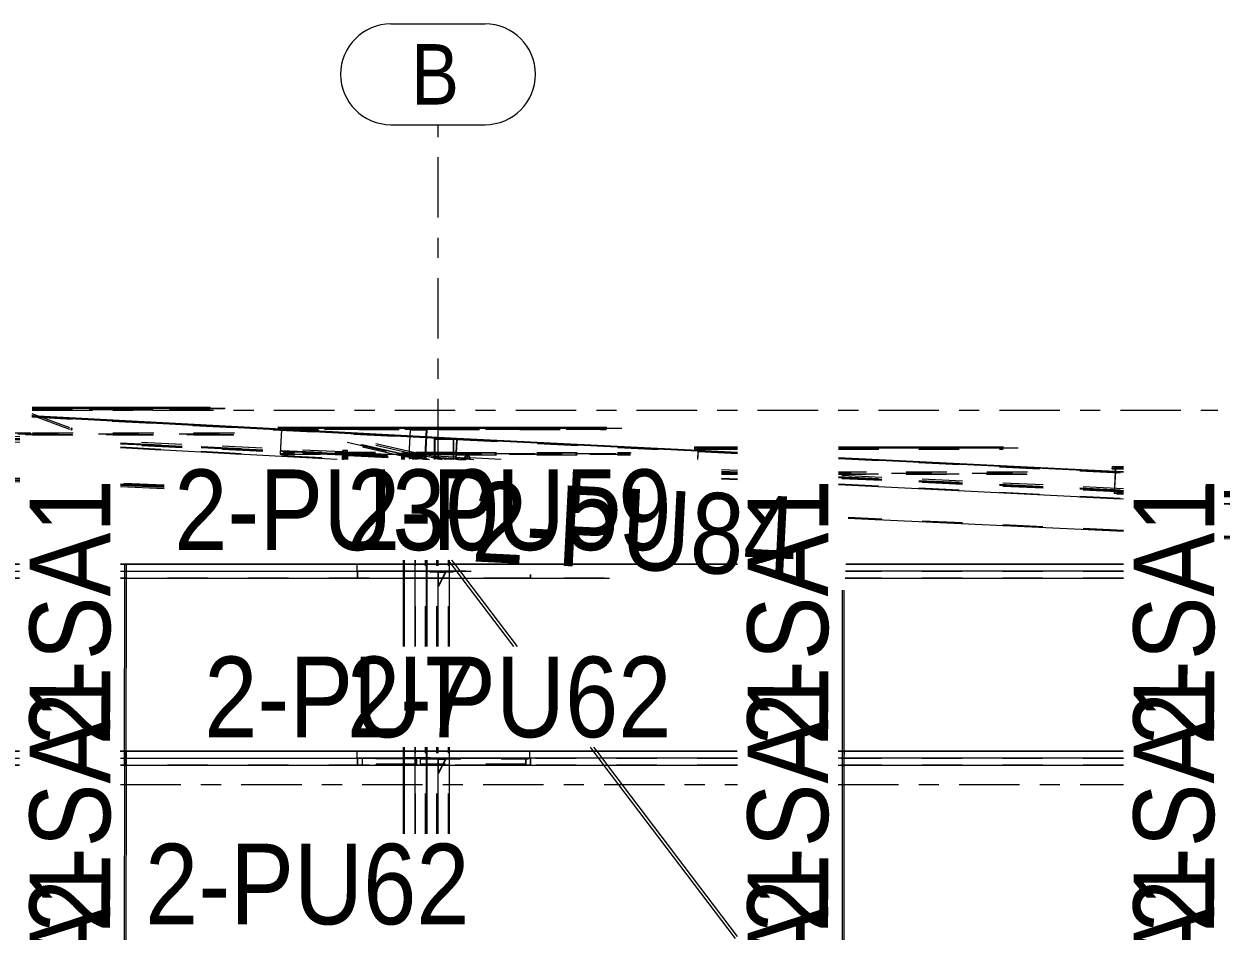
# Model space of a CAD drawing. Header units: millimetres. Extents: x -72 to 1100, y -472 to 348.
# Drawn here: x 29.5 to 88.9, y 57.2 to 102.2 of the extents above; entities that cross this region are included whole.
import ezdxf

# ---------------------------------------------------------------- set-up
doc = ezdxf.new("R2010")
doc.units = ezdxf.units.MM
for name, pattern in [('XKITLINE00', [0]), ('XKITLINE02', [4, 2, -2]), ('XKITLINE03', [6, 3, -1, 1, -1])]:
    doc.linetypes.add(name, pattern=pattern)
for name, color, linetype, lineweight in [('Part', 2, 'Continuous', 0), ('PartMark', 7, 'Continuous', 0), ('S-grid', 1, 'Continuous', 0)]:
    doc.layers.add(name, color=color, linetype=linetype, lineweight=lineweight)
doc.styles.add('ARIAL', font='ARIAL.TTF')

# ---------------------------------------------------------------- blocks, each defined once
blk = doc.blocks.new('*A4')
at = {"layer": 'S-grid', "color": 1, "linetype": 'XKITLINE03', "lineweight": 0}
blk.add_line((29.926, 83.036), (88.766, 83.036), dxfattribs=at)
blk = doc.blocks.new('*A5')
at = {"layer": 'S-grid', "color": 1, "linetype": 'XKITLINE03', "lineweight": 0}
for p, q in [((34.307, 64.464), (64.926, 64.464)), ((69.926, 64.464), (84.079, 64.464))]:
    blk.add_line(p, q, dxfattribs=at)
blk = doc.blocks.new('*A118')
at = {"layer": 'Part', "color": 2, "linetype": 'XKITLINE00', "lineweight": 0}
for p, q in [((50.956, 80.593), (51.009, 81.595)), ((51.002, 81.476), (50.956, 80.593)), ((62.965, 81.029), (51.001, 81.628)), ((51.009, 81.595), (51.001, 81.628)), ((64.934, 80.897), (51.009, 81.595)), ((64.934, 80.93), (63.318, 81.011)), ((83.674, 79.991), (69.934, 80.679)), ((84.086, 79.937), (69.934, 80.646)), ((64.933, 79.58), (64.136, 79.619)), ((84.086, 79.97), (83.967, 79.976)), ((84.085, 78.62), (69.933, 79.329)), ((107.362, 78.771), (106.074, 78.835)), ((107.362, 78.804), (106.076, 78.868)), ((108.467, 78.749), (108.291, 78.757)), ((108.475, 78.715), (108.291, 78.724)), ((108.475, 78.715), (108.406, 77.401)), ((108.467, 78.749), (108.475, 78.715)), ((89.884, 78.329), (89.085, 78.369)), ((107.359, 77.454), (105.985, 77.522)), ((108.406, 77.401), (107.663, 77.438))]:
    blk.add_line(p, q, dxfattribs=at)
at = {"layer": 'Part', "color": 7, "linetype": 'XKITLINE02', "lineweight": 0}
for p, q in [((51.001, 81.628), (51.001, 81.614)), ((51.001, 81.614), (64.934, 80.916)), ((51.001, 81.614), (51.008, 81.582)), ((51.008, 81.582), (51.002, 81.476)), ((51.008, 81.582), (64.934, 80.884)), ((63.318, 81.011), (62.965, 81.029)), ((69.934, 80.665), (84.086, 79.956)), ((69.934, 80.633), (84.086, 79.924)), ((64.136, 79.667), (64.933, 79.627)), ((64.136, 79.653), (64.933, 79.613)), ((64.136, 79.635), (64.933, 79.595)), ((83.967, 79.976), (83.674, 79.991)), ((69.933, 79.376), (84.085, 78.667)), ((69.933, 79.362), (84.085, 78.653)), ((69.933, 79.345), (84.085, 78.635)), ((89.085, 78.417), (89.887, 78.376)), ((106.073, 78.823), (108.474, 78.702)), ((106.075, 78.854), (108.467, 78.734)), ((108.291, 78.757), (107.362, 78.804)), ((108.291, 78.724), (107.362, 78.771)), ((108.406, 77.417), (108.474, 78.702)), ((108.467, 78.734), (108.467, 78.749)), ((108.474, 78.702), (108.467, 78.734)), ((89.085, 78.402), (89.886, 78.362)), ((89.085, 78.385), (89.885, 78.345)), ((105.986, 77.538), (108.406, 77.417)), ((105.987, 77.555), (108.398, 77.435)), ((105.988, 77.57), (108.399, 77.449)), ((107.663, 77.438), (107.359, 77.454)), ((108.398, 77.435), (108.399, 77.449)), ((108.406, 77.401), (108.398, 77.435)), ((108.399, 77.449), (108.406, 77.417)), ((108.406, 77.401), (108.406, 77.401))]:
    blk.add_line(p, q, dxfattribs=at)
blk = doc.blocks.new('*A119')
at = {"layer": 'Part', "color": 7, "linetype": 'XKITLINE02', "lineweight": 0}
for p, q in [((46.049, 75.393), (46.049, 75.036)), ((46.052, 75.393), (46.049, 75.393)), ((51.708, 75.036), (46.049, 75.036)), ((46.05, 75.38), (46.052, 75.38)), ((46.052, 75.38), (46.05, 75.38)), ((46.082, 75.049), (46.05, 75.049)), ((46.082, 75.036), (46.082, 74.704)), ((84.081, 75.036), (70.287, 75.036)), ((84.081, 75.393), (70.305, 75.393)), ((84.081, 75.38), (70.305, 75.38)), ((46.082, 74.704), (46.08, 74.704)), ((46.08, 74.704), (46.08, 74.691)), ((58.322, 74.704), (46.08, 74.704)), ((46.08, 74.691), (46.082, 74.691)), ((46.082, 74.691), (46.08, 74.691)), ((84.08, 74.704), (70.271, 74.704))]:
    blk.add_line(p, q, dxfattribs=at)
at = {"layer": 'Part', "color": 2, "linetype": 'XKITLINE00', "lineweight": 0}
for p, q in [((46.05, 75.049), (46.05, 75.38)), ((46.052, 75.38), (46.052, 75.393)), ((64.928, 75.393), (46.052, 75.393)), ((64.928, 75.38), (46.052, 75.38)), ((46.082, 74.691), (46.082, 75.049)), ((51.451, 75.049), (46.082, 75.049)), ((84.081, 75.049), (70.288, 75.049)), ((84.081, 75.393), (70.305, 75.393)), ((84.081, 75.38), (70.305, 75.38)), ((58.578, 74.691), (46.082, 74.691)), ((84.08, 74.691), (70.27, 74.691))]:
    blk.add_line(p, q, dxfattribs=at)
blk = doc.blocks.new('*A120')
at = {"layer": 'Part', "color": 7, "linetype": 'XKITLINE02', "lineweight": 0}
for p, q in [((51.637, 80.666), (51.634, 80.603)), ((51.634, 80.603), (51.636, 80.593)), ((51.634, 80.603), (51.84, 80.593)), ((51.654, 80.593), (51.637, 80.666)), ((53.2, 80.593), (51.637, 80.666)), ((64.933, 80.04), (64.136, 80.078)), ((64.136, 80.014), (64.933, 79.976)), ((64.933, 79.941), (64.136, 79.978)), ((64.136, 79.966), (64.933, 79.929)), ((64.933, 79.924), (64.136, 79.962)), ((64.933, 79.877), (64.136, 79.914)), ((84.085, 79.138), (69.933, 79.805)), ((69.933, 79.741), (84.085, 79.074)), ((84.085, 79.039), (69.933, 79.705)), ((69.933, 79.693), (84.085, 79.027)), ((84.085, 79.022), (69.933, 79.689)), ((84.085, 78.975), (69.933, 79.641)), ((89.92, 78.863), (89.085, 78.903)), ((89.085, 78.839), (89.915, 78.8)), ((89.913, 78.764), (89.085, 78.803)), ((89.085, 78.791), (89.912, 78.752)), ((89.912, 78.748), (89.085, 78.787)), ((89.909, 78.7), (89.085, 78.739)), ((84.083, 77.019), (70.419, 77.662)), ((84.083, 77.066), (70.421, 77.71)), ((104.48, 76.106), (89.083, 76.831)), ((104.491, 76.058), (89.083, 76.783)), ((89.083, 76.767), (104.477, 76.042)), ((89.083, 76.767), (104.477, 76.042)), ((104.491, 76.058), (104.548, 77.208)), ((104.477, 76.042), (104.48, 76.106)), ((104.477, 76.042), (104.499, 75.941)), ((104.48, 76.106), (104.491, 76.058))]:
    blk.add_line(p, q, dxfattribs=at)
at = {"layer": 'Part', "color": 2, "linetype": 'XKITLINE00', "lineweight": 0}
for p, q in [((84.083, 77.015), (70.419, 77.658)), ((104.492, 76.053), (89.083, 76.779)), ((89.083, 76.732), (104.503, 76.005)), ((89.083, 76.732), (104.503, 76.005)), ((89.083, 76.667), (104.499, 75.941)), ((89.083, 76.667), (104.499, 75.941)), ((104.549, 77.208), (104.492, 76.053)), ((104.492, 76.053), (104.503, 76.005)), ((104.503, 76.005), (104.499, 75.941))]:
    blk.add_line(p, q, dxfattribs=at)
blk = doc.blocks.new('*A121')
at = {"layer": 'Part', "color": 2, "linetype": 'XKITLINE00', "lineweight": 0}
for p, q in [((83.524, 80.24), (83.519, 80.133)), ((83.691, 80.202), (83.524, 80.24)), ((83.524, 80.24), (84.087, 80.24)), ((83.525, 80.132), (83.529, 80.226)), ((83.529, 80.226), (83.684, 80.191)), ((83.684, 80.191), (83.674, 79.978)), ((83.691, 80.202), (83.68, 79.977)), ((83.691, 80.202), (84.087, 80.202)), ((83.519, 80.133), (83.525, 80.132)), ((83.681, 80.132), (83.525, 80.132)), ((83.787, 78.873), (83.737, 78.885)), ((83.782, 78.888), (83.738, 78.898)), ((83.787, 78.981), (83.782, 78.888)), ((83.793, 78.98), (83.787, 78.981)), ((83.954, 78.981), (83.787, 78.981)), ((83.787, 78.873), (83.793, 78.98)), ((83.977, 78.873), (83.787, 78.873)), ((83.983, 78.98), (83.793, 78.98))]:
    blk.add_line(p, q, dxfattribs=at)
at = {"layer": 'Part', "color": 7, "linetype": 'XKITLINE02', "lineweight": 0}
for p, q in [((84.087, 80.226), (83.529, 80.226)), ((83.684, 80.191), (84.087, 80.191)), ((83.519, 80.133), (84.087, 80.133)), ((83.674, 79.978), (83.621, 78.911)), ((83.68, 79.977), (83.627, 78.922)), ((83.687, 80.132), (83.681, 80.132)), ((83.687, 80.132), (84.087, 80.132)), ((83.737, 78.885), (83.621, 78.911)), ((83.621, 78.911), (84.085, 78.911)), ((83.738, 78.898), (83.627, 78.922)), ((84.085, 78.922), (83.627, 78.922)), ((84.085, 78.888), (83.782, 78.888)), ((84.085, 78.981), (83.954, 78.981)), ((84.085, 78.873), (83.977, 78.873)), ((84.085, 78.98), (83.983, 78.98)), ((89.928, 78.981), (89.085, 78.981)), ((89.928, 78.98), (89.085, 78.98)), ((89.924, 78.922), (89.085, 78.922)), ((89.085, 78.911), (89.923, 78.911)), ((89.921, 78.888), (89.085, 78.888)), ((89.92, 78.873), (89.085, 78.873))]:
    blk.add_line(p, q, dxfattribs=at)
blk = doc.blocks.new('*A124')
at = {"layer": 'Part', "color": 7, "linetype": 'XKITLINE02', "lineweight": 0}
for p, q in [((50.567, 75.593), (50.567, 75.593)), ((50.567, 75.593), (50.623, 75.519)), ((50.719, 75.393), (51.251, 74.691)), ((50.896, 75.393), (51.428, 74.691)), ((57.766, 66.107), (58.299, 65.406)), ((57.943, 66.107), (58.475, 65.406))]:
    blk.add_line(p, q, dxfattribs=at)
at = {"layer": 'Part', "color": 2, "linetype": 'XKITLINE00', "lineweight": 0}
for p, q in [((50.623, 75.519), (50.719, 75.393)), ((50.744, 75.593), (50.744, 75.593)), ((50.744, 75.593), (50.896, 75.393)), ((51.251, 74.691), (53.82, 71.307)), ((51.428, 74.691), (53.997, 71.307)), ((53.82, 71.307), (53.82, 71.307)), ((53.997, 71.307), (53.997, 71.307)), ((57.615, 66.307), (57.766, 66.107)), ((57.791, 66.307), (57.943, 66.107)), ((58.299, 65.406), (64.814, 56.821)), ((58.475, 65.406), (64.918, 56.917))]:
    blk.add_line(p, q, dxfattribs=at)
blk = doc.blocks.new('*A125')
at = {"layer": 'Part', "color": 7, "linetype": 'XKITLINE02', "lineweight": 0}
for p, q in [((46.049, 66.107), (46.049, 65.75)), ((46.052, 66.107), (46.049, 66.107)), ((46.05, 66.094), (46.052, 66.094)), ((46.052, 66.094), (46.05, 66.094)), ((84.071, 66.107), (70.118, 66.107)), ((70.214, 66.107), (70.118, 66.107)), ((84.071, 66.094), (70.118, 66.094)), ((70.214, 66.094), (70.118, 66.094)), ((64.928, 65.75), (46.049, 65.75)), ((46.082, 65.763), (46.05, 65.763)), ((46.082, 65.419), (46.08, 65.419)), ((46.08, 65.419), (46.08, 65.406)), ((64.927, 65.419), (46.08, 65.419)), ((46.08, 65.406), (46.082, 65.406)), ((46.082, 65.406), (46.08, 65.406)), ((46.082, 65.75), (46.082, 65.419)), ((84.08, 65.419), (69.927, 65.419)), ((84.081, 65.75), (69.928, 65.75))]:
    blk.add_line(p, q, dxfattribs=at)
at = {"layer": 'Part', "color": 2, "linetype": 'XKITLINE00', "lineweight": 0}
for p, q in [((46.05, 65.763), (46.05, 66.094)), ((46.052, 66.094), (46.052, 66.107)), ((64.918, 66.107), (46.052, 66.107)), ((64.918, 66.094), (46.052, 66.094)), ((69.928, 66.107), (69.918, 66.107)), ((69.928, 66.094), (69.918, 66.094)), ((70.118, 66.107), (69.928, 66.107)), ((70.118, 66.094), (69.928, 66.094)), ((84.071, 66.107), (70.214, 66.107)), ((84.071, 66.094), (70.214, 66.094)), ((46.082, 65.406), (46.082, 65.763)), ((64.928, 65.763), (46.082, 65.763)), ((64.927, 65.406), (46.082, 65.406)), ((84.08, 65.406), (69.927, 65.406)), ((84.081, 65.763), (69.928, 65.763))]:
    blk.add_line(p, q, dxfattribs=at)
blk = doc.blocks.new('*A180')
at = {"layer": 'Part', "color": 2, "linetype": 'XKITLINE00', "lineweight": 0}
for p, q in [((-1.385, 83.061), (-1.312, 84.375)), ((-1.313, 84.362), (-1.385, 83.076)), ((-1.32, 84.408), (-1.321, 84.394)), ((-1.321, 84.394), (-1.313, 84.362)), ((14.407, 83.572), (-1.32, 84.408)), ((-1.312, 84.375), (-1.32, 84.408)), ((-1.312, 84.375), (14.406, 83.539)), ((-1.392, 83.108), (-1.393, 83.094)), ((-1.393, 83.094), (-1.385, 83.061)), ((-1.392, 83.108), (-1.383, 83.108)), ((-1.385, 83.076), (-1.392, 83.108)), ((-1.385, 83.061), (0.504, 82.96)), ((21.766, 81.831), (1.433, 82.911)), ((29.911, 82.716), (51.009, 81.595)), ((42.297, 82.091), (29.913, 82.749)), ((51.001, 81.628), (42.667, 82.071)), ((29.316, 81.43), (22.013, 81.818)), ((51.009, 81.595), (50.953, 80.593)), ((51.001, 81.628), (51.009, 81.595)), ((45.065, 80.593), (34.315, 81.164))]:
    blk.add_line(p, q, dxfattribs=at)
at = {"layer": 'Part', "color": 7, "linetype": 'XKITLINE02', "lineweight": 0}
for p, q in [((-1.321, 84.394), (14.406, 83.558)), ((-1.313, 84.362), (14.405, 83.527)), ((-1.393, 83.094), (29.316, 81.463)), ((-1.385, 83.076), (-1.384, 83.076)), ((-1.384, 83.076), (29.316, 81.445)), ((-1.383, 83.108), (-1.383, 83.108)), ((-1.383, 83.108), (29.316, 81.477)), ((1.433, 82.911), (0.504, 82.96)), ((29.911, 82.703), (51.008, 81.582)), ((29.912, 82.734), (51, 81.614)), ((42.303, 82.09), (42.297, 82.091)), ((42.667, 82.071), (42.303, 82.09)), ((22.013, 81.818), (21.766, 81.831)), ((50.953, 80.593), (51.008, 81.582)), ((51, 81.614), (51.001, 81.628)), ((51.008, 81.582), (51, 81.614)), ((34.315, 81.211), (45.955, 80.593)), ((34.315, 81.197), (45.687, 80.593)), ((34.315, 81.18), (45.358, 80.593))]:
    blk.add_line(p, q, dxfattribs=at)
blk = doc.blocks.new('*A182')
at = {"layer": 'Part', "color": 7, "linetype": 'XKITLINE02', "lineweight": 0}
for p, q in [((2.243, 82.993), (2.24, 82.929)), ((2.24, 82.929), (2.251, 82.881)), ((2.24, 82.929), (29.316, 81.654)), ((2.251, 82.881), (2.24, 82.668)), ((2.242, 82.668), (2.252, 82.876)), ((2.266, 82.892), (2.243, 82.993)), ((29.316, 81.718), (2.243, 82.993)), ((2.251, 82.881), (29.316, 81.606)), ((2.252, 82.876), (2.263, 82.828)), ((29.316, 81.602), (2.252, 82.876)), ((2.263, 82.828), (2.266, 82.892)), ((2.263, 82.828), (3.512, 82.77)), ((29.316, 81.618), (2.266, 82.892)), ((29.316, 81.554), (8.646, 82.528)), ((45.369, 80.862), (34.315, 81.383)), ((45.346, 80.963), (34.316, 81.482)), ((34.316, 81.418), (45.343, 80.899)), ((34.315, 81.371), (45.354, 80.851)), ((45.355, 80.846), (34.315, 81.366)), ((45.365, 80.798), (34.315, 81.319)), ((45.341, 80.593), (45.354, 80.851)), ((45.355, 80.846), (45.342, 80.593)), ((45.343, 80.899), (45.346, 80.963)), ((45.354, 80.851), (45.343, 80.899)), ((45.346, 80.963), (45.369, 80.862)), ((45.365, 80.798), (45.355, 80.846)), ((45.369, 80.862), (45.365, 80.798)), ((45.342, 80.593), (45.341, 80.578)), ((29.313, 79.598), (18.072, 80.128)), ((18.072, 80.111), (29.313, 79.582)), ((29.314, 79.646), (18.075, 80.175)), ((36.481, 79.308), (34.313, 79.41)), ((36.481, 79.261), (34.313, 79.363)), ((34.313, 79.346), (36.481, 79.244))]:
    blk.add_line(p, q, dxfattribs=at)
at = {"layer": 'Part', "color": 2, "linetype": 'XKITLINE00', "lineweight": 0}
for p, q in [((3.512, 82.77), (8.646, 82.528)), ((18.066, 80.012), (29.313, 79.482)), ((18.07, 80.076), (29.313, 79.547)), ((29.313, 79.594), (18.072, 80.124)), ((36.481, 79.256), (34.313, 79.359)), ((34.313, 79.311), (36.481, 79.209)), ((34.313, 79.247), (36.481, 79.145))]:
    blk.add_line(p, q, dxfattribs=at)
blk = doc.blocks.new('*A183')
at = {"layer": 'Part', "color": 2, "linetype": 'XKITLINE00', "lineweight": 0}
for p, q in [((0.11, 75.393), (0.107, 75.393)), ((0.107, 75.393), (0.107, 75.036)), ((0.107, 75.049), (0.107, 75.38)), ((0.107, 75.38), (0.11, 75.38)), ((0.107, 75.049), (12.842, 75.049)), ((0.107, 75.036), (0.14, 75.036)), ((0.11, 75.38), (0.11, 75.393)), ((12.842, 75.393), (0.11, 75.393)), ((12.842, 75.38), (0.11, 75.38)), ((0.14, 74.691), (0.14, 75.049)), ((0.14, 75.036), (0.14, 74.704)), ((18.042, 75.393), (17.842, 75.393)), ((18.042, 75.38), (17.842, 75.38)), ((17.842, 75.049), (29.308, 75.049)), ((29.309, 75.393), (18.128, 75.393)), ((29.309, 75.38), (18.128, 75.38)), ((34.308, 75.049), (51.451, 75.049)), ((34.509, 75.393), (34.309, 75.393)), ((34.509, 75.38), (34.309, 75.38)), ((51.195, 75.393), (34.594, 75.393)), ((51.195, 75.38), (34.594, 75.38)), ((54.651, 74.888), (54.651, 74.691)), ((0.14, 74.704), (0.137, 74.704)), ((0.137, 74.704), (0.137, 74.691)), ((0.137, 74.691), (0.14, 74.691)), ((12.842, 74.691), (0.14, 74.691)), ((29.308, 74.691), (17.842, 74.691)), ((54.651, 74.691), (34.308, 74.691))]:
    blk.add_line(p, q, dxfattribs=at)
at = {"layer": 'Part', "color": 7, "linetype": 'XKITLINE02', "lineweight": 0}
for p, q in [((0.11, 75.38), (0.107, 75.38)), ((12.842, 75.036), (0.14, 75.036)), ((29.308, 75.036), (17.842, 75.036)), ((18.128, 75.393), (18.042, 75.393)), ((29.309, 75.38), (18.042, 75.38)), ((18.128, 75.38), (18.042, 75.38)), ((51.708, 75.036), (34.308, 75.036)), ((34.594, 75.38), (34.309, 75.38)), ((34.594, 75.393), (34.509, 75.393)), ((54.651, 74.704), (54.651, 74.888)), ((12.842, 74.704), (0.137, 74.704)), ((0.14, 74.691), (0.137, 74.691)), ((29.308, 74.704), (17.842, 74.704)), ((54.651, 74.704), (34.308, 74.704)), ((54.648, 74.691), (54.648, 74.704))]:
    blk.add_line(p, q, dxfattribs=at)
blk = doc.blocks.new('*A186')
at = {"layer": 'S-grid', "color": 1, "linetype": 'XKITLINE03', "lineweight": 0}
for p, q in [((50.071, 80.593), (50.071, 97.204)), ((50.071, 75.593), (50.071, 75.593)), ((50.071, 71.307), (50.071, 75.593)), ((50.071, 71.307), (50.071, 71.307)), ((50.071, 62.021), (50.071, 66.307))]:
    blk.add_line(p, q, dxfattribs=at)
at = {"layer": 'S-grid', "color": 3, "style": 'ARIAL', "width": 0.85}
blk.add_text('B', height=3, dxfattribs=at).set_placement((48.736, 98.204))
blk = doc.blocks.new('*A187')
at = {"layer": 'Part', "color": 7, "linetype": 'XKITLINE02', "lineweight": 0}
for p, q in [((48.346, 80.749), (48.346, 80.593)), ((48.346, 80.749), (48.383, 80.741)), ((49.45, 80.749), (48.346, 80.749)), ((48.383, 80.741), (48.383, 80.593)), ((48.383, 80.741), (48.913, 80.741)), ((48.913, 80.741), (48.913, 80.593)), ((49.57, 80.593), (48.913, 80.741)), ((48.957, 80.593), (48.957, 80.741)), ((48.957, 80.741), (49.487, 80.741)), ((49.615, 80.593), (48.957, 80.741)), ((49.45, 80.593), (49.45, 80.749)), ((49.487, 80.741), (49.45, 80.749)), ((49.487, 80.593), (49.487, 80.741)), ((48.957, 75.593), (48.957, 75.593)), ((48.957, 71.307), (48.957, 75.593)), ((49.45, 75.593), (49.45, 75.593)), ((49.45, 71.307), (49.45, 75.593)), ((49.487, 75.593), (49.487, 75.593)), ((49.487, 71.307), (49.487, 75.593)), ((50.013, 75.593), (50.013, 75.593)), ((50.013, 71.307), (50.013, 75.593)), ((50.057, 75.593), (50.057, 75.593)), ((50.057, 71.307), (50.057, 75.593)), ((50.587, 75.593), (50.587, 75.593)), ((50.587, 71.307), (50.587, 75.593)), ((48.346, 75.393), (48.346, 74.691)), ((48.383, 75.393), (48.383, 74.691)), ((48.913, 75.393), (48.913, 74.691)), ((49.483, 75.393), (49.483, 74.691)), ((49.52, 75.393), (49.52, 74.691)), ((50.623, 75.393), (50.623, 74.691)), ((48.957, 71.307), (48.957, 71.307)), ((49.45, 71.307), (49.45, 71.307)), ((49.487, 71.307), (49.487, 71.307)), ((50.013, 71.307), (50.013, 71.307)), ((50.057, 71.307), (50.057, 71.307)), ((50.587, 71.307), (50.587, 71.307)), ((48.346, 66.107), (48.346, 65.406)), ((48.383, 66.107), (48.383, 65.406)), ((48.913, 66.107), (48.913, 65.406)), ((48.957, 62.021), (48.957, 66.307)), ((49.45, 62.021), (49.45, 66.307)), ((49.483, 66.107), (49.483, 65.406)), ((49.487, 62.021), (49.487, 66.307)), ((49.52, 66.107), (49.52, 65.406)), ((50.013, 62.021), (50.013, 66.307)), ((50.057, 62.021), (50.057, 66.307)), ((50.587, 62.021), (50.587, 66.307)), ((50.623, 66.107), (50.623, 65.406))]:
    blk.add_line(p, q, dxfattribs=at)
at = {"layer": 'Part', "color": 2, "linetype": 'XKITLINE00', "lineweight": 0}
for p, q in [((48.346, 75.593), (48.346, 75.593)), ((48.346, 75.593), (48.346, 75.393)), ((48.383, 75.593), (48.383, 75.593)), ((48.383, 75.593), (48.383, 75.393)), ((48.913, 75.593), (48.913, 75.593)), ((48.913, 75.593), (48.913, 75.393)), ((49.483, 75.593), (49.483, 75.593)), ((49.483, 75.593), (49.483, 75.393)), ((49.52, 75.593), (49.52, 75.593)), ((49.52, 75.593), (49.52, 75.393)), ((50.623, 75.593), (50.623, 75.593)), ((50.623, 75.593), (50.623, 75.393)), ((48.346, 74.691), (48.346, 71.307)), ((48.383, 74.691), (48.383, 71.307)), ((48.913, 74.691), (48.913, 71.307)), ((49.483, 74.691), (49.483, 71.307)), ((49.52, 74.691), (49.52, 71.307)), ((50.623, 74.691), (50.623, 71.307)), ((48.346, 71.307), (48.346, 71.307)), ((48.383, 71.307), (48.383, 71.307)), ((48.913, 71.307), (48.913, 71.307)), ((49.483, 71.307), (49.483, 71.307)), ((49.52, 71.307), (49.52, 71.307)), ((50.623, 71.307), (50.623, 71.307)), ((48.346, 66.307), (48.346, 66.107)), ((48.383, 66.307), (48.383, 66.107)), ((48.913, 66.307), (48.913, 66.107)), ((49.483, 66.307), (49.483, 66.107)), ((49.52, 66.307), (49.52, 66.107)), ((50.623, 66.307), (50.623, 66.107)), ((48.346, 65.406), (48.346, 62.021)), ((48.383, 65.406), (48.383, 62.021)), ((48.913, 65.406), (48.913, 62.021)), ((49.483, 65.406), (49.483, 62.021)), ((49.52, 65.406), (49.52, 62.021)), ((50.623, 65.406), (50.623, 62.021))]:
    blk.add_line(p, q, dxfattribs=at)
blk = doc.blocks.new('*A222')
at = {"layer": 'Part', "color": 2, "linetype": 'XKITLINE00', "lineweight": 0}
for p, q in [((0.11, 66.107), (0.107, 66.107)), ((0.107, 66.107), (0.107, 65.75)), ((0.107, 65.763), (0.107, 66.094)), ((0.107, 66.094), (0.11, 66.094)), ((0.11, 66.094), (0.11, 66.107)), ((12.832, 66.107), (0.11, 66.107)), ((12.832, 66.094), (0.11, 66.094)), ((17.842, 66.107), (17.832, 66.107)), ((17.842, 66.094), (17.832, 66.094)), ((18.032, 66.107), (17.842, 66.107)), ((18.032, 66.094), (17.842, 66.094)), ((29.298, 66.107), (18.128, 66.107)), ((29.298, 66.094), (18.128, 66.094)), ((34.309, 66.107), (34.298, 66.107)), ((34.309, 66.094), (34.298, 66.094)), ((34.498, 66.107), (34.309, 66.107)), ((34.498, 66.094), (34.309, 66.094)), ((54.621, 66.107), (34.594, 66.107)), ((54.621, 66.094), (34.594, 66.094)), ((54.618, 65.763), (54.618, 66.094)), ((54.621, 66.094), (54.621, 66.107)), ((0.107, 65.763), (12.842, 65.763)), ((0.107, 65.75), (0.14, 65.75)), ((0.14, 65.419), (0.137, 65.419)), ((0.137, 65.419), (0.137, 65.406)), ((0.137, 65.406), (0.14, 65.406)), ((0.14, 65.406), (0.14, 65.763)), ((0.14, 65.75), (0.14, 65.419)), ((12.842, 65.406), (0.14, 65.406)), ((17.842, 65.763), (29.308, 65.763)), ((29.308, 65.406), (17.842, 65.406)), ((34.308, 65.763), (54.651, 65.763)), ((54.651, 65.406), (34.308, 65.406)), ((54.651, 65.763), (54.651, 65.406))]:
    blk.add_line(p, q, dxfattribs=at)
at = {"layer": 'Part', "color": 7, "linetype": 'XKITLINE02', "lineweight": 0}
for p, q in [((0.11, 66.094), (0.107, 66.094)), ((18.128, 66.107), (18.032, 66.107)), ((29.298, 66.094), (18.032, 66.094)), ((18.128, 66.094), (18.032, 66.094)), ((34.309, 66.094), (34.298, 66.094)), ((34.594, 66.094), (34.309, 66.094)), ((34.594, 66.107), (34.498, 66.107)), ((54.618, 65.75), (54.618, 66.107)), ((12.842, 65.419), (0.137, 65.419)), ((0.14, 65.406), (0.137, 65.406)), ((12.842, 65.75), (0.14, 65.75)), ((29.308, 65.75), (17.842, 65.75)), ((29.308, 65.419), (17.842, 65.419)), ((54.651, 65.75), (34.308, 65.75)), ((54.651, 65.419), (34.308, 65.419)), ((54.648, 65.406), (54.648, 65.419)), ((54.651, 65.419), (54.651, 65.75))]:
    blk.add_line(p, q, dxfattribs=at)
blk = doc.blocks.new('*A224')
at = {"layer": 'Part', "color": 7, "linetype": 'XKITLINE02', "lineweight": 0}
for p, q in [((34.509, 66.113), (34.508, 65.398)), ((34.509, 66.113), (34.524, 66.115)), ((34.519, 66.111), (34.509, 66.113)), ((34.548, 66.11), (34.519, 66.111)), ((34.524, 66.115), (34.555, 66.116)), ((34.579, 66.11), (34.548, 66.11)), ((34.584, 66.115), (34.555, 66.116)), ((34.594, 66.112), (34.579, 66.11)), ((34.594, 65.763), (34.593, 65.406)), ((34.498, 56.477), (34.498, 56.12)), ((34.583, 56.477), (34.583, 56.12))]:
    blk.add_line(p, q, dxfattribs=at)
at = {"layer": 'Part', "color": 2, "linetype": 'XKITLINE00', "lineweight": 0}
for p, q in [((34.584, 66.115), (34.584, 66.115)), ((34.584, 66.115), (34.594, 66.112)), ((34.594, 66.112), (34.594, 65.763)), ((34.508, 65.398), (34.498, 56.477)), ((34.593, 65.406), (34.583, 56.477)), ((34.498, 56.115), (34.498, 56.12)), ((34.513, 56.117), (34.498, 56.115)), ((34.498, 56.115), (34.507, 56.113)), ((34.507, 56.113), (34.536, 56.111)), ((34.544, 56.117), (34.513, 56.117)), ((34.536, 56.111), (34.568, 56.112)), ((34.573, 56.116), (34.544, 56.117)), ((34.568, 56.112), (34.583, 56.114)), ((34.583, 56.114), (34.573, 56.116)), ((34.583, 56.114), (34.583, 56.12))]:
    blk.add_line(p, q, dxfattribs=at)
blk = doc.blocks.new('*A226')
at = {"layer": 'Part', "color": 2, "linetype": 'XKITLINE00', "lineweight": 0}
for p, q in [((34.509, 75.399), (34.508, 75.049)), ((34.509, 75.399), (34.524, 75.401)), ((34.524, 75.401), (34.555, 75.401)), ((34.555, 75.401), (34.584, 75.4)), ((34.584, 75.4), (34.594, 75.398)), ((34.594, 75.398), (34.594, 75.049)), ((34.508, 74.691), (34.498, 65.763)), ((34.593, 74.691), (34.583, 65.763)), ((34.498, 65.4), (34.498, 65.406)), ((34.513, 65.402), (34.498, 65.4)), ((34.498, 65.4), (34.507, 65.398)), ((34.507, 65.398), (34.536, 65.397)), ((34.544, 65.403), (34.513, 65.402)), ((34.536, 65.397), (34.568, 65.398)), ((34.573, 65.402), (34.544, 65.403)), ((34.568, 65.398), (34.583, 65.4)), ((34.583, 65.4), (34.573, 65.402)), ((34.583, 65.4), (34.583, 65.406))]:
    blk.add_line(p, q, dxfattribs=at)
at = {"layer": 'Part', "color": 7, "linetype": 'XKITLINE02', "lineweight": 0}
for p, q in [((34.508, 75.049), (34.508, 74.691)), ((34.519, 75.397), (34.509, 75.399)), ((34.548, 75.395), (34.519, 75.397)), ((34.579, 75.396), (34.548, 75.395)), ((34.594, 75.398), (34.579, 75.396)), ((34.594, 75.049), (34.593, 74.691)), ((34.498, 65.763), (34.498, 65.406)), ((34.583, 65.763), (34.583, 65.406))]:
    blk.add_line(p, q, dxfattribs=at)
blk = doc.blocks.new('*A229')
at = {"layer": 'Part', "color": 7, "linetype": 'XKITLINE02', "lineweight": 0}
for p, q in [((54.566, 65.75), (49.199, 65.75)), ((49.199, 65.464), (49.199, 65.75)), ((54.434, 65.464), (49.199, 65.464)), ((49.205, 65.736), (54.566, 65.736)), ((49.205, 65.464), (49.205, 65.736)), ((49.337, 65.75), (49.337, 65.736)), ((54.427, 65.75), (54.427, 65.464)), ((54.427, 65.464), (54.434, 65.464)), ((54.434, 65.464), (54.434, 65.736)), ((54.566, 65.736), (54.566, 65.75))]:
    blk.add_line(p, q, dxfattribs=at)
blk = doc.blocks.new('*A230')
at = {"layer": 'Part', "color": 7, "linetype": 'XKITLINE02', "lineweight": 0}
for p, q in [((50.056, 65.714), (50.056, 65.406)), ((50.427, 65.714), (50.056, 65.714)), ((50.056, 65.714), (50.087, 65.714)), ((50.087, 65), (50.087, 65.714)), ((50.087, 65.714), (50.458, 65.714)), ((50.427, 65.714), (50.267, 65.406)), ((50.458, 65.714), (50.298, 65.406)), ((50.427, 65.714), (50.458, 65.714))]:
    blk.add_line(p, q, dxfattribs=at)
at = {"layer": 'Part', "color": 2, "linetype": 'XKITLINE00', "lineweight": 0}
for p, q in [((50.056, 65.406), (50.056, 65)), ((50.267, 65.406), (50.056, 65)), ((50.298, 65.406), (50.087, 65)), ((50.056, 65), (50.087, 65))]:
    blk.add_line(p, q, dxfattribs=at)
blk = doc.blocks.new('*A231')
at = {"layer": 'Part', "color": 7, "linetype": 'XKITLINE02', "lineweight": 0}
for p, q in [((50.829, 65.75), (49.661, 65.75)), ((49.661, 65.75), (49.661, 65.714)), ((50.829, 65.714), (49.661, 65.714)), ((49.901, 65.714), (49.901, 65.75)), ((49.93, 65.714), (49.93, 65.75)), ((50.481, 65.75), (50.481, 65.714)), ((50.795, 65.714), (50.795, 65.75)), ((50.829, 65.714), (50.829, 65.75))]:
    blk.add_line(p, q, dxfattribs=at)
blk = doc.blocks.new('*A232')
at = {"layer": 'Part', "color": 7, "linetype": 'XKITLINE02', "lineweight": 0}
for p, q in [((48.994, 65.75), (46.117, 65.75)), ((46.117, 65.75), (46.117, 65.736)), ((48.984, 65.736), (46.117, 65.736)), ((46.315, 65.464), (46.315, 65.736)), ((48.994, 65.464), (46.315, 65.464)), ((46.325, 65.464), (46.325, 65.75)), ((48.786, 65.736), (48.786, 65.75)), ((48.984, 65.464), (48.984, 65.736)), ((48.994, 65.75), (48.994, 65.464))]:
    blk.add_line(p, q, dxfattribs=at)
blk = doc.blocks.new('*A233')
at = {"layer": 'Part', "color": 7, "linetype": 'XKITLINE02', "lineweight": 0}
for p, q in [((49.685, 65.786), (49.011, 65.786)), ((49.011, 65.75), (49.011, 65.786)), ((49.685, 65.75), (49.011, 65.75)), ((49.055, 65.75), (49.055, 65.786)), ((49.212, 65.75), (49.212, 65.786)), ((49.433, 65.75), (49.433, 65.786)), ((49.685, 65.786), (49.685, 65.75))]:
    blk.add_line(p, q, dxfattribs=at)
blk = doc.blocks.new('*A234')
at = {"layer": 'Part', "color": 7, "linetype": 'XKITLINE02', "lineweight": 0}
for p, q in [((48.437, 65.75), (48.437, 65.786)), ((49.161, 65.786), (48.437, 65.786)), ((49.161, 65.75), (48.437, 65.75)), ((48.688, 65.786), (48.688, 65.75)), ((48.815, 65.75), (48.815, 65.786)), ((48.96, 65.75), (48.96, 65.786)), ((49.161, 65.75), (49.161, 65.786))]:
    blk.add_line(p, q, dxfattribs=at)
blk = doc.blocks.new('*A236')
at = {"layer": 'Part', "color": 7, "linetype": 'XKITLINE02', "lineweight": 0}
for p, q in [((70.128, 66.113), (70.127, 65.398)), ((70.128, 66.113), (70.143, 66.115)), ((70.138, 66.111), (70.128, 66.113)), ((70.167, 66.11), (70.138, 66.111)), ((70.143, 66.115), (70.175, 66.116)), ((70.198, 66.11), (70.167, 66.11)), ((70.203, 66.115), (70.175, 66.116)), ((70.214, 66.112), (70.198, 66.11)), ((70.213, 65.763), (70.213, 65.406)), ((70.117, 56.477), (70.117, 56.12)), ((70.203, 56.477), (70.202, 56.12))]:
    blk.add_line(p, q, dxfattribs=at)
at = {"layer": 'Part', "color": 2, "linetype": 'XKITLINE00', "lineweight": 0}
for p, q in [((70.204, 66.115), (70.203, 66.115)), ((70.204, 66.115), (70.214, 66.112)), ((70.214, 66.112), (70.213, 65.763)), ((70.127, 65.398), (70.117, 56.477)), ((70.213, 65.406), (70.203, 56.477)), ((70.117, 56.115), (70.117, 56.12)), ((70.132, 56.117), (70.117, 56.115)), ((70.117, 56.115), (70.127, 56.113)), ((70.127, 56.113), (70.156, 56.111)), ((70.164, 56.117), (70.132, 56.117)), ((70.156, 56.111), (70.187, 56.112)), ((70.193, 56.116), (70.164, 56.117)), ((70.187, 56.112), (70.202, 56.114)), ((70.202, 56.114), (70.193, 56.116)), ((70.202, 56.114), (70.202, 56.12))]:
    blk.add_line(p, q, dxfattribs=at)
blk = doc.blocks.new('*A237')
at = {"layer": 'Part', "color": 2, "linetype": 'XKITLINE00', "lineweight": 0}
for p, q in [((70.127, 74.113), (70.117, 65.763)), ((70.212, 74.108), (70.203, 65.763)), ((70.117, 65.4), (70.117, 65.406)), ((70.132, 65.402), (70.117, 65.4)), ((70.117, 65.4), (70.127, 65.398)), ((70.127, 65.398), (70.156, 65.397)), ((70.164, 65.403), (70.132, 65.402)), ((70.156, 65.397), (70.187, 65.398)), ((70.193, 65.402), (70.164, 65.403)), ((70.187, 65.398), (70.202, 65.4)), ((70.202, 65.4), (70.193, 65.402)), ((70.202, 65.4), (70.202, 65.406))]:
    blk.add_line(p, q, dxfattribs=at)
at = {"layer": 'Part', "color": 7, "linetype": 'XKITLINE02', "lineweight": 0}
for p, q in [((70.117, 65.763), (70.117, 65.406)), ((70.203, 65.763), (70.202, 65.406))]:
    blk.add_line(p, q, dxfattribs=at)
blk = doc.blocks.new('*A267')
at = {"layer": 'Part', "color": 7, "linetype": 'XKITLINE02', "lineweight": 0}
for p, q in [((42.135, 82.099), (42.134, 82.081)), ((42.134, 82.081), (42.14, 82.08)), ((42.134, 82.081), (58.402, 82.081)), ((42.141, 82.099), (42.14, 82.08)), ((58.429, 82.08), (42.14, 82.08)), ((58.45, 82.174), (42.145, 82.174)), ((42.296, 82.075), (42.236, 80.859)), ((42.302, 82.073), (42.243, 80.87)), ((42.299, 82.139), (59.153, 82.139)), ((42.332, 80.838), (42.236, 80.859)), ((42.236, 80.859), (58.865, 80.859)), ((42.332, 80.85), (42.243, 80.87)), ((58.895, 80.87), (42.243, 80.87)), ((59.597, 80.836), (42.397, 80.836)), ((50.972, 80.929), (42.647, 80.929)), ((50.966, 80.822), (42.671, 80.822)), ((50.972, 80.928), (42.676, 80.928)), ((50.968, 80.822), (50.968, 80.822)), ((50.968, 80.822), (59.622, 80.822)), ((50.973, 80.929), (50.974, 80.929)), ((50.973, 80.928), (50.974, 80.928)), ((50.974, 80.929), (59.618, 80.929)), ((50.974, 80.928), (59.646, 80.928))]:
    blk.add_line(p, q, dxfattribs=at)
at = {"layer": 'Part', "color": 2, "linetype": 'XKITLINE00', "lineweight": 0}
for p, q in [((42.139, 82.188), (42.135, 82.099)), ((42.306, 82.15), (42.139, 82.188)), ((42.139, 82.188), (58.426, 82.188)), ((42.145, 82.174), (42.141, 82.099)), ((42.145, 82.174), (42.299, 82.139)), ((42.299, 82.139), (42.296, 82.075)), ((42.306, 82.15), (42.302, 82.073)), ((42.306, 82.15), (59.183, 82.15)), ((42.397, 80.836), (42.332, 80.85)), ((42.403, 80.822), (42.332, 80.838)), ((42.402, 80.929), (42.397, 80.836)), ((42.408, 80.928), (42.402, 80.929)), ((42.647, 80.929), (42.402, 80.929)), ((42.403, 80.822), (42.408, 80.928)), ((42.671, 80.822), (42.403, 80.822)), ((42.676, 80.928), (42.408, 80.928)), ((50.968, 80.822), (50.966, 80.822)), ((50.973, 80.929), (50.972, 80.929)), ((50.973, 80.928), (50.972, 80.928))]:
    blk.add_line(p, q, dxfattribs=at)
blk = doc.blocks.new('*A269')
at = {"layer": 'Part', "color": 2, "linetype": 'XKITLINE00', "lineweight": 0}
for p, q in [((62.812, 81.214), (62.806, 81.107)), ((62.806, 81.107), (62.812, 81.106)), ((62.978, 81.176), (62.812, 81.214)), ((62.812, 81.214), (64.935, 81.214)), ((62.812, 81.106), (62.817, 81.2)), ((62.969, 81.106), (62.812, 81.106)), ((62.817, 81.2), (62.972, 81.165)), ((62.972, 81.165), (62.964, 81.013)), ((62.978, 81.176), (62.97, 81.012)), ((62.978, 81.176), (64.935, 81.176)), ((69.935, 81.214), (78.103, 81.214)), ((69.935, 81.176), (78.86, 81.176))]:
    blk.add_line(p, q, dxfattribs=at)
at = {"layer": 'Part', "color": 7, "linetype": 'XKITLINE02', "lineweight": 0}
for p, q in [((62.806, 81.107), (64.935, 81.107)), ((64.935, 81.2), (62.817, 81.2)), ((62.964, 81.013), (62.943, 80.593)), ((62.97, 81.012), (62.949, 80.593)), ((62.975, 81.106), (62.969, 81.106)), ((62.972, 81.165), (64.935, 81.165)), ((62.975, 81.106), (64.935, 81.106)), ((78.127, 81.2), (69.935, 81.2)), ((69.935, 81.165), (78.83, 81.165)), ((69.935, 81.107), (78.079, 81.107)), ((69.935, 81.106), (78.106, 81.106)), ((64.933, 79.955), (64.136, 79.955)), ((64.933, 79.954), (64.136, 79.954)), ((64.933, 79.896), (64.136, 79.896)), ((64.136, 79.885), (64.933, 79.885)), ((64.933, 79.862), (64.136, 79.862)), ((64.933, 79.848), (64.136, 79.848)), ((79.296, 79.955), (69.933, 79.955)), ((79.323, 79.954), (69.933, 79.954)), ((78.572, 79.896), (69.933, 79.896)), ((69.933, 79.885), (78.542, 79.885)), ((79.275, 79.862), (69.933, 79.862)), ((79.299, 79.848), (69.933, 79.848))]:
    blk.add_line(p, q, dxfattribs=at)
blk = doc.blocks.new('*A271')
at = {"layer": 'Part', "color": 2, "linetype": 'XKITLINE00', "lineweight": 0}
for p, q in [((38.749, 83.162), (29.932, 83.162)), ((39.506, 83.125), (29.931, 83.125)), ((21.604, 81.833), (21.604, 81.839)), ((21.771, 81.796), (21.604, 81.833)), ((21.765, 81.81), (21.642, 81.837)), ((21.77, 81.903), (21.765, 81.81)), ((21.776, 81.902), (21.77, 81.903)), ((21.988, 81.903), (21.77, 81.903)), ((21.771, 81.796), (21.776, 81.902)), ((22.428, 81.796), (21.771, 81.796)), ((22.017, 81.902), (21.776, 81.902))]:
    blk.add_line(p, q, dxfattribs=at)
at = {"layer": 'Part', "color": 7, "linetype": 'XKITLINE02', "lineweight": 0}
for p, q in [((29.927, 83.055), (38.725, 83.055)), ((38.752, 83.054), (29.927, 83.054)), ((29.93, 83.113), (39.475, 83.113)), ((38.773, 83.148), (29.932, 83.148)), ((21.604, 81.839), (21.626, 82.28)), ((21.611, 81.844), (21.632, 82.28)), ((21.604, 81.833), (39.188, 81.833)), ((21.642, 81.837), (21.611, 81.844)), ((39.218, 81.844), (21.611, 81.844)), ((39.92, 81.81), (21.765, 81.81)), ((29.624, 81.903), (21.988, 81.903)), ((29.653, 81.902), (22.017, 81.902)), ((39.945, 81.796), (22.428, 81.796)), ((29.873, 81.903), (29.624, 81.903)), ((29.873, 81.902), (29.653, 81.902)), ((39.941, 81.903), (29.873, 81.903)), ((39.969, 81.902), (29.873, 81.902))]:
    blk.add_line(p, q, dxfattribs=at)
blk = doc.blocks.new('*A272')
at = {"layer": 'Part', "color": 7, "linetype": 'XKITLINE02', "lineweight": 0}
for p, q in [((29.915, 82.79), (31.876, 82.055)), ((29.919, 82.878), (31.891, 82.139)), ((31.862, 82.13), (31.846, 82.101)), ((31.846, 82.101), (31.852, 82.07)), ((31.852, 82.07), (31.876, 82.055)), ((31.891, 82.139), (31.862, 82.13)), ((31.876, 82.055), (31.905, 82.064)), ((31.915, 82.123), (31.891, 82.139)), ((31.905, 82.064), (31.921, 82.092)), ((31.921, 82.092), (31.915, 82.123))]:
    blk.add_line(p, q, dxfattribs=at)
blk = doc.blocks.new('*A277')
at = {"layer": 'Part', "color": 7, "linetype": 'XKITLINE02', "lineweight": 0}
for p, q in [((48.681, 82.07), (48.617, 80.792)), ((48.634, 80.788), (48.697, 82.067)), ((48.697, 82.067), (48.681, 82.07)), ((48.681, 82.07), (49.5, 82.07)), ((48.697, 82.067), (49.517, 82.067)), ((49.437, 80.792), (49.5, 82.07)), ((49.517, 82.067), (49.454, 80.788)), ((49.5, 82.07), (49.517, 82.067)), ((48.617, 80.792), (48.634, 80.788)), ((48.617, 80.792), (49.437, 80.792)), ((48.634, 80.788), (49.454, 80.788)), ((49.454, 80.788), (49.437, 80.792))]:
    blk.add_line(p, q, dxfattribs=at)
blk = doc.blocks.new('*A278')
at = {"layer": 'Part', "color": 7, "linetype": 'XKITLINE02', "lineweight": 0}
for p, q in [((48.346, 80.749), (48.35, 80.82)), ((49.36, 80.593), (48.35, 80.82)), ((48.35, 80.82), (49.454, 80.82)), ((49.454, 80.82), (49.45, 80.749)), ((50.464, 80.593), (49.454, 80.82)), ((49.041, 80.593), (48.346, 80.749)), ((49.45, 80.749), (48.346, 80.749)), ((50.144, 80.593), (49.45, 80.749))]:
    blk.add_line(p, q, dxfattribs=at)
blk = doc.blocks.new('*A279')
at = {"layer": 'Part', "color": 2, "linetype": 'XKITLINE00', "lineweight": 0}
for p, q in [((49.904, 81.604), (49.903, 81.604)), ((49.903, 81.604), (50.832, 81.604)), ((49.903, 80.593), (49.903, 81.604)), ((49.904, 81.604), (49.904, 80.593)), ((50.832, 81.604), (50.832, 80.593))]:
    blk.add_line(p, q, dxfattribs=at)
at = {"layer": 'Part', "color": 7, "linetype": 'XKITLINE02', "lineweight": 0}
blk.add_line((50.831, 80.593), (50.831, 81.604), dxfattribs=at)
blk = doc.blocks.new('*A283')
at = {"layer": 'Part', "color": 7, "linetype": 'XKITLINE02', "lineweight": 0}
for p, q in [((45.567, 81.445), (48.273, 80.837)), ((48.273, 80.758), (45.567, 81.366)), ((46.246, 81.333), (48.802, 80.758)), ((46.303, 81.33), (48.847, 80.758)), ((46.982, 81.375), (49.376, 80.837)), ((46.982, 81.296), (49.376, 80.758)), ((49.376, 80.837), (48.273, 80.837)), ((48.273, 80.837), (48.273, 80.758)), ((49.376, 80.758), (49.376, 80.837)), ((48.273, 80.758), (48.802, 80.758)), ((48.802, 80.758), (48.802, 80.593)), ((48.847, 80.593), (48.847, 80.758)), ((48.847, 80.758), (49.376, 80.758))]:
    blk.add_line(p, q, dxfattribs=at)
blk = doc.blocks.new('*A284')
at = {"layer": 'Part', "color": 7, "linetype": 'XKITLINE02', "lineweight": 0}
for p, q in [((50.056, 75), (50.056, 74.691)), ((50.427, 75), (50.056, 75)), ((50.056, 75), (50.087, 75)), ((50.087, 74.286), (50.087, 75)), ((50.087, 75), (50.458, 75)), ((50.427, 75), (50.267, 74.691)), ((50.458, 75), (50.298, 74.691)), ((50.427, 75), (50.458, 75))]:
    blk.add_line(p, q, dxfattribs=at)
at = {"layer": 'Part', "color": 2, "linetype": 'XKITLINE00', "lineweight": 0}
for p, q in [((50.056, 74.691), (50.056, 74.286)), ((50.267, 74.691), (50.056, 74.286)), ((50.056, 74.286), (50.087, 74.286)), ((50.298, 74.691), (50.087, 74.286))]:
    blk.add_line(p, q, dxfattribs=at)
blk = doc.blocks.new('*A285')
at = {"layer": 'Part', "color": 7, "linetype": 'XKITLINE02', "lineweight": 0}
for p, q in [((50.829, 75.036), (49.661, 75.036)), ((49.661, 75.036), (49.661, 75)), ((50.829, 75), (49.661, 75)), ((49.901, 75), (49.901, 75.036)), ((49.93, 75), (49.93, 75.036)), ((50.481, 75.036), (50.481, 75)), ((50.795, 75), (50.795, 75.036)), ((50.829, 75), (50.829, 75.036))]:
    blk.add_line(p, q, dxfattribs=at)
blk = doc.blocks.new('*A286')
at = {"layer": 'Part', "color": 7, "linetype": 'XKITLINE02', "lineweight": 0}
for p, q in [((51.532, 80.749), (51.524, 80.593)), ((51.639, 80.744), (51.532, 80.749)), ((51.558, 80.635), (51.532, 80.749)), ((51.558, 80.635), (51.556, 80.593)), ((51.665, 80.63), (51.558, 80.635)), ((51.631, 80.593), (51.639, 80.744)), ((51.665, 80.63), (51.639, 80.744)), ((51.665, 80.63), (51.663, 80.593))]:
    blk.add_line(p, q, dxfattribs=at)
blk = doc.blocks.new('*A287')
at = {"layer": 'Part', "color": 7, "linetype": 'XKITLINE02', "lineweight": 0}
for p, q in [((51.411, 80.755), (51.403, 80.593)), ((51.518, 80.75), (51.411, 80.755)), ((51.436, 80.641), (51.411, 80.755)), ((51.436, 80.641), (51.434, 80.593)), ((51.543, 80.636), (51.436, 80.641)), ((51.51, 80.593), (51.518, 80.75)), ((51.543, 80.636), (51.518, 80.75)), ((51.543, 80.636), (51.541, 80.593))]:
    blk.add_line(p, q, dxfattribs=at)
blk = doc.blocks.new('*A288')
at = {"layer": 'Part', "color": 7, "linetype": 'XKITLINE02', "lineweight": 0}
for p, q in [((49.404, 80.593), (49.404, 80.604)), ((49.404, 80.604), (49.645, 80.593)), ((49.428, 80.599), (49.404, 80.604)), ((49.554, 80.593), (49.428, 80.599)), ((49.428, 80.593), (49.428, 80.599)), ((49.845, 80.687), (49.848, 80.751)), ((51.405, 80.613), (49.845, 80.687)), ((50.113, 80.627), (49.845, 80.687)), ((50.959, 80.698), (49.848, 80.751)), ((50.408, 80.625), (49.848, 80.751)), ((50.111, 80.593), (50.113, 80.627)), ((50.83, 80.593), (50.113, 80.627)), ((50.137, 80.621), (50.136, 80.593)), ((50.738, 80.593), (50.137, 80.621)), ((50.137, 80.621), (50.263, 80.593)), ((50.406, 80.593), (50.408, 80.625)), ((50.953, 80.599), (50.408, 80.625)), ((50.956, 80.599), (50.956, 80.599)), ((50.956, 80.599), (51.09, 80.593)), ((50.961, 80.698), (50.962, 80.698)), ((50.962, 80.698), (51.409, 80.677)), ((51.09, 80.593), (51.09, 80.593)), ((51.09, 80.593), (51.431, 80.577)), ((51.405, 80.613), (51.409, 80.677)), ((51.41, 80.593), (51.405, 80.613)), ((51.409, 80.677), (51.428, 80.593)), ((51.428, 80.593), (51.431, 80.577))]:
    blk.add_line(p, q, dxfattribs=at)
at = {"layer": 'Part', "color": 2, "linetype": 'XKITLINE00', "lineweight": 0}
for p, q in [((50.956, 80.599), (50.953, 80.599)), ((50.961, 80.698), (50.959, 80.698))]:
    blk.add_line(p, q, dxfattribs=at)
blk = doc.blocks.new('*A289')
at = {"layer": 'Part', "color": 7, "linetype": 'XKITLINE02', "lineweight": 0}
for p, q in [((45.582, 80.84), (45.57, 80.593)), ((45.574, 80.952), (45.571, 80.888)), ((45.571, 80.888), (45.582, 80.84)), ((45.571, 80.888), (48.378, 80.756)), ((45.571, 80.593), (45.583, 80.836)), ((45.597, 80.852), (45.574, 80.952)), ((45.574, 80.952), (48.381, 80.82)), ((45.582, 80.84), (48.645, 80.696)), ((45.583, 80.836), (45.594, 80.788)), ((45.583, 80.836), (48.669, 80.69)), ((45.594, 80.788), (45.597, 80.852)), ((45.594, 80.788), (48.937, 80.63)), ((45.597, 80.852), (48.94, 80.694)), ((48.381, 80.82), (48.378, 80.756)), ((48.94, 80.694), (48.381, 80.82)), ((48.645, 80.696), (48.378, 80.756)), ((48.645, 80.696), (48.642, 80.64)), ((49.348, 80.607), (48.642, 80.64)), ((48.642, 80.64), (48.667, 80.635)), ((48.667, 80.635), (48.669, 80.69)), ((49.373, 80.601), (48.667, 80.635)), ((48.669, 80.69), (48.937, 80.63)), ((48.937, 80.63), (48.94, 80.694)), ((49.348, 80.593), (49.348, 80.607)), ((49.348, 80.607), (49.373, 80.601)), ((49.373, 80.601), (49.372, 80.593))]:
    blk.add_line(p, q, dxfattribs=at)
blk = doc.blocks.new('*A290')
at = {"layer": 'Part', "color": 7, "linetype": 'XKITLINE02', "lineweight": 0}
for p, q in [((48.257, 80.909), (48.257, 80.593)), ((49.459, 80.909), (48.257, 80.909)), ((48.324, 80.909), (48.324, 80.593)), ((49.392, 80.593), (49.392, 80.909)), ((49.459, 80.593), (49.459, 80.909))]:
    blk.add_line(p, q, dxfattribs=at)
blk = doc.blocks.new('*A293')
at = {"layer": 'Part', "color": 7, "linetype": 'XKITLINE02', "lineweight": 0}
for p, q in [((45.447, 80.593), (45.469, 81.035)), ((45.469, 81.035), (45.495, 80.921)), ((45.576, 81.03), (45.469, 81.035)), ((45.495, 80.921), (45.479, 80.593)), ((45.495, 80.921), (45.602, 80.916)), ((45.555, 80.593), (45.576, 81.03)), ((45.602, 80.916), (45.576, 81.03)), ((45.602, 80.916), (45.586, 80.593))]:
    blk.add_line(p, q, dxfattribs=at)
blk = doc.blocks.new('*A294')
at = {"layer": 'Part', "color": 7, "linetype": 'XKITLINE02', "lineweight": 0}
for p, q in [((45.326, 80.593), (45.348, 81.041)), ((45.348, 81.041), (45.374, 80.927)), ((45.455, 81.035), (45.348, 81.041)), ((45.374, 80.927), (45.357, 80.593)), ((45.374, 80.927), (45.481, 80.922)), ((45.433, 80.593), (45.455, 81.035)), ((45.481, 80.922), (45.455, 81.035)), ((45.481, 80.922), (45.464, 80.593)), ((45.357, 80.593), (45.356, 80.577))]:
    blk.add_line(p, q, dxfattribs=at)
blk = doc.blocks.new('*A295')
at = {"layer": 'S-grid', "color": 1, "linetype": 'XKITLINE00', "lineweight": 0}
for p, q in [((47.736, 102.204), (52.405, 102.204)), ((47.736, 97.204), (52.405, 97.204))]:
    blk.add_line(p, q, dxfattribs=at)
for centre, start, end in [((47.736, 99.704), 90, 270), ((52.405, 99.704), 270, 90)]:
    blk.add_arc(centre, 2.5, start, end, dxfattribs=at)
blk = doc.blocks.new('*A974')
at = {"layer": 'PartMark', "color": 3, "style": 'ARIAL', "width": 0.85}
blk.add_text('2-SA1', height=4, rotation=89.93719, dxfattribs=at).set_placement((88.571, 47.83))
blk = doc.blocks.new('*A975')
at = {"layer": 'PartMark', "color": 3, "style": 'ARIAL', "width": 0.85}
blk.add_text('2-SA1', height=4, rotation=89.93719, dxfattribs=at).set_placement((88.571, 57.116))
blk = doc.blocks.new('*A976')
at = {"layer": 'PartMark', "color": 3, "style": 'ARIAL', "width": 0.85}
blk.add_text('2-SA1', height=4, rotation=89.93719, dxfattribs=at).set_placement((88.571, 66.401))
blk = doc.blocks.new('*A994')
at = {"layer": 'PartMark', "color": 3, "style": 'ARIAL', "width": 0.85}
blk.add_text('2-PU84', height=4, rotation=-2.87052, dxfattribs=at).set_placement((51.703, 75.537))
blk = doc.blocks.new('*A995')
at = {"layer": 'PartMark', "color": 3, "style": 'ARIAL', "width": 0.85}
blk.add_text('2-PU30', height=4, dxfattribs=at).set_placement((36.981, 76.093))
blk = doc.blocks.new('*A996')
at = {"layer": 'PartMark', "color": 3, "style": 'ARIAL', "width": 0.85}
blk.add_text('2-PU59', height=4, dxfattribs=at).set_placement((45.55, 76.093))
blk = doc.blocks.new('*A997')
at = {"layer": 'PartMark', "color": 3, "style": 'ARIAL', "width": 0.85}
blk.add_text('2-PU7', height=4, dxfattribs=at).set_placement((38.469, 66.807))
blk = doc.blocks.new('*A999')
at = {"layer": 'PartMark', "color": 3, "style": 'ARIAL', "width": 0.85}
blk.add_text('2-SA1', height=4, rotation=89.93719, dxfattribs=at).set_placement((33.799, 47.83))
blk = doc.blocks.new('*A1000')
at = {"layer": 'PartMark', "color": 3, "style": 'ARIAL', "width": 0.85}
blk.add_text('2-SA1', height=4, rotation=89.93719, dxfattribs=at).set_placement((69.418, 47.83))
blk = doc.blocks.new('*A1001')
at = {"layer": 'PartMark', "color": 3, "style": 'ARIAL', "width": 0.85}
blk.add_text('2-PU62', height=4, dxfattribs=at).set_placement((45.55, 66.807))
blk = doc.blocks.new('*A1002')
at = {"layer": 'PartMark', "color": 3, "style": 'ARIAL', "width": 0.85}
blk.add_text('2-PU62', height=4, dxfattribs=at).set_placement((35.532, 57.521))
blk = doc.blocks.new('*A1003')
at = {"layer": 'PartMark', "color": 3, "style": 'ARIAL', "width": 0.85}
blk.add_text('2-SA1', height=4, rotation=89.93719, dxfattribs=at).set_placement((33.799, 57.116))
blk = doc.blocks.new('*A1004')
at = {"layer": 'PartMark', "color": 3, "style": 'ARIAL', "width": 0.85}
blk.add_text('2-SA1', height=4, rotation=89.93719, dxfattribs=at).set_placement((33.799, 66.401))
blk = doc.blocks.new('*A1005')
at = {"layer": 'PartMark', "color": 3, "style": 'ARIAL', "width": 0.85}
blk.add_text('2-SA1', height=4, rotation=89.93719, dxfattribs=at).set_placement((69.418, 57.116))
blk = doc.blocks.new('*A1006')
at = {"layer": 'PartMark', "color": 3, "style": 'ARIAL', "width": 0.85}
blk.add_text('2-SA1', height=4, rotation=89.93719, dxfattribs=at).set_placement((69.418, 66.401))

msp = doc.modelspace()

# ---------------------------------------------------------------- block references
at = {"lineweight": 0}
for name in ['*A295', '*A186', '*A4', '*A180', '*A271', '*A182', '*A272', '*A267', '*A277', '*A283', '*A279', '*A118', '*A294', '*A293', '*A289', '*A290', '*A278', '*A269', '*A187', '*A288', '*A287', '*A286', '*A120', '*A121', '*A995', '*A996', '*A1004', '*A994', '*A1006', '*A976', '*A124', '*A183', '*A226', '*A119', '*A285', '*A284', '*A237', '*A997', '*A1001', '*A1003', '*A1005', '*A975', '*A5', '*A222', '*A224', '*A125', '*A236', '*A232', '*A234', '*A233', '*A229', '*A231', '*A230', '*A1002', '*A999', '*A1000', '*A974']:
    msp.add_blockref(name, (0, 0), dxfattribs=at)

doc.saveas('drawing.dxf')
